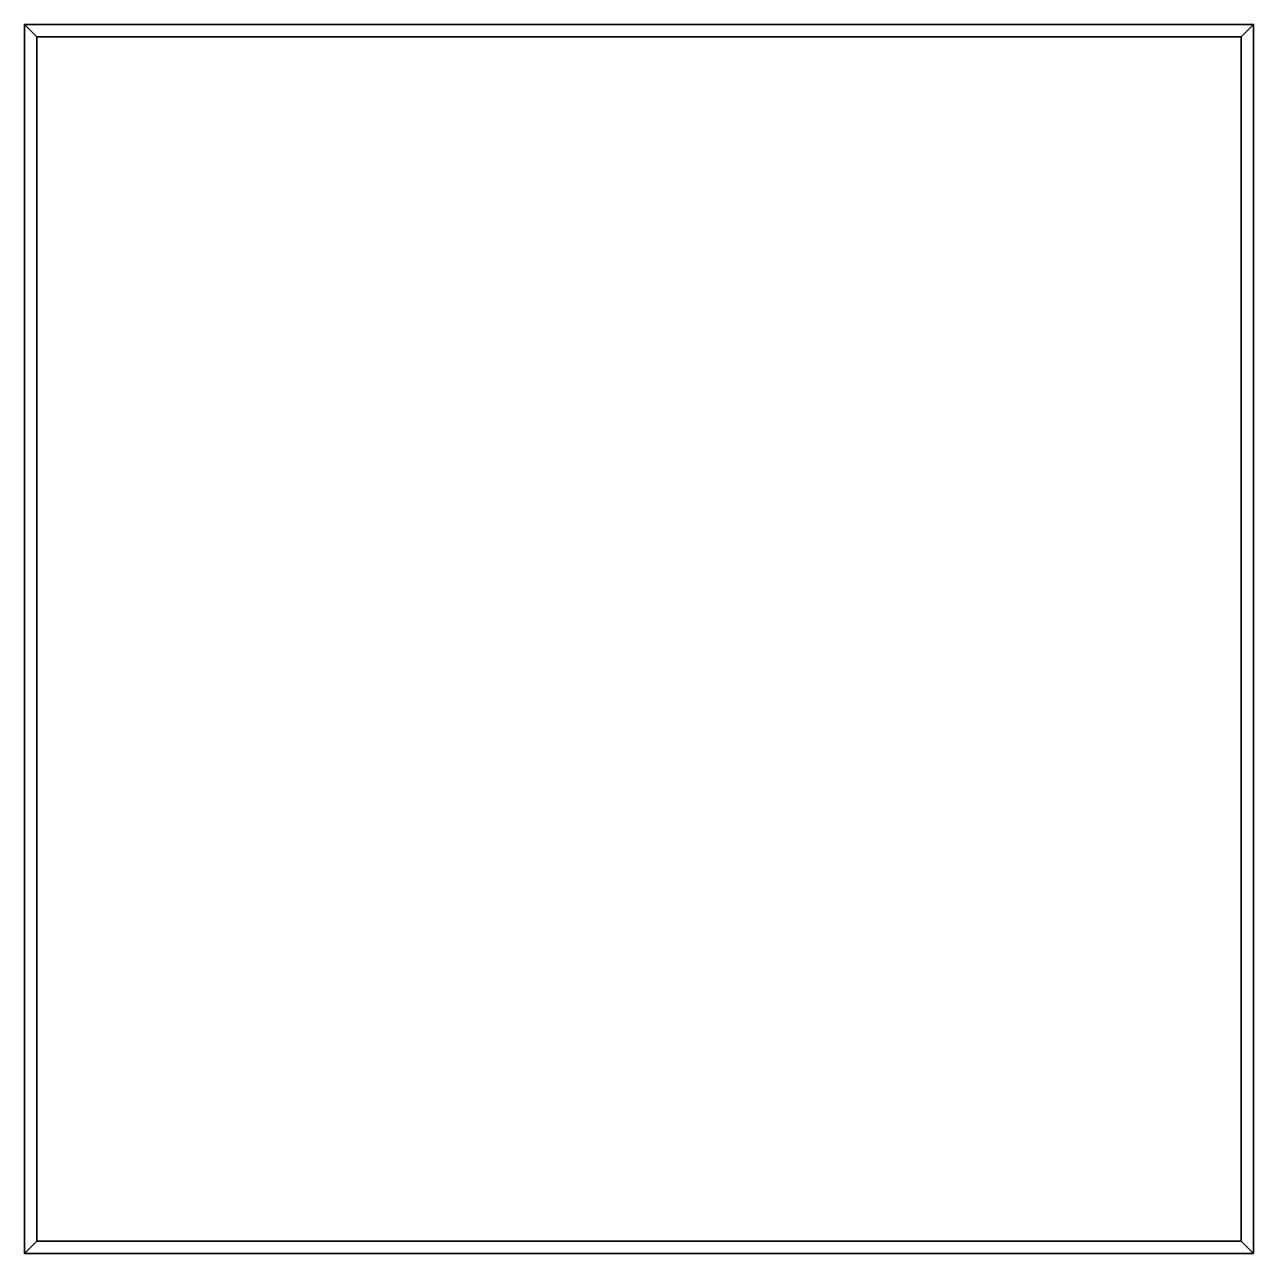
# Model space of a CAD drawing. Header units: millimetres. Extents: x 0 to 1000, y -1000 to 0.
import ezdxf

# ---------------------------------------------------------------- set-up
doc = ezdxf.new("R2010")
doc.units = ezdxf.units.MM

msp = doc.modelspace()

# ---------------------------------------------------------------- linework, layer by layer
for p, q in [((0, 0), (1000, 0)), ((0, -1000), (0, 0)), ((0, 0), (10, -10)), ((0, 0), (0, 0, 6)), ((0, 0, 6), (0, -1000, 6)), ((1000, 0, 6), (0, 0, 6)), ((10, -10, 6), (0, 0, 6)), ((1000, 0), (990, -10)), ((990, -10, 6), (1000, 0, 6)), ((1000, 0), (1000, -1000)), ((1000, 0), (1000, 0, 6)), ((1000, 0, 6), (1000, -1000, 6)), ((10, -10), (990, -10)), ((10, -990), (10, -10)), ((10, -10), (10, -10, 6)), ((10, -10, 6), (10, -990, 6)), ((990, -10, 6), (10, -10, 6)), ((990, -990, 6), (990, -10, 6)), ((990, -10, 6), (990, -10)), ((990, -10), (990, -990)), ((0, -1000), (10, -990)), ((10, -990, 6), (0, -1000, 6)), ((990, -990), (10, -990)), ((10, -990, 6), (10, -990)), ((10, -990, 6), (990, -990, 6)), ((1000, -1000), (990, -990)), ((990, -990, 6), (990, -990)), ((990, -990, 6), (1000, -1000, 6)), ((1000, -1000), (0, -1000)), ((0, -1000, 6), (0, -1000)), ((0, -1000, 6), (1000, -1000, 6)), ((1000, -1000, 6), (1000, -1000))]:
    msp.add_line(p, q)
for points in [[(10, -990), (0, -1000), (0, 0), (10, -10)], [(10, -10), (0, 0), (1000, 0), (990, -10)], [(0, 0, 6), (0, 0), (0, -1000), (0, -1000, 6)], [(0, 0, 6), (10, -10, 6), (10, -990, 6), (0, -1000, 6)], [(990, -10, 6), (1000, 0, 6), (0, 0, 6), (10, -10, 6)], [(990, -10), (1000, 0), (1000, -1000), (990, -990)], [(1000, -1000), (990, -990), (990, -10), (1000, 0)], [(990, -990, 6), (1000, -1000, 6), (1000, 0, 6), (990, -10, 6)], [(10, -990), (0, -1000), (1000, -1000), (990, -990)], [(10, -990, 6), (0, -1000, 6), (1000, -1000, 6), (990, -990, 6)], [(0, -1000, 6), (0, -1000), (1000, -1000), (1000, -1000, 6)]]:
    msp.add_3dface(points)

doc.saveas('drawing.dxf')
